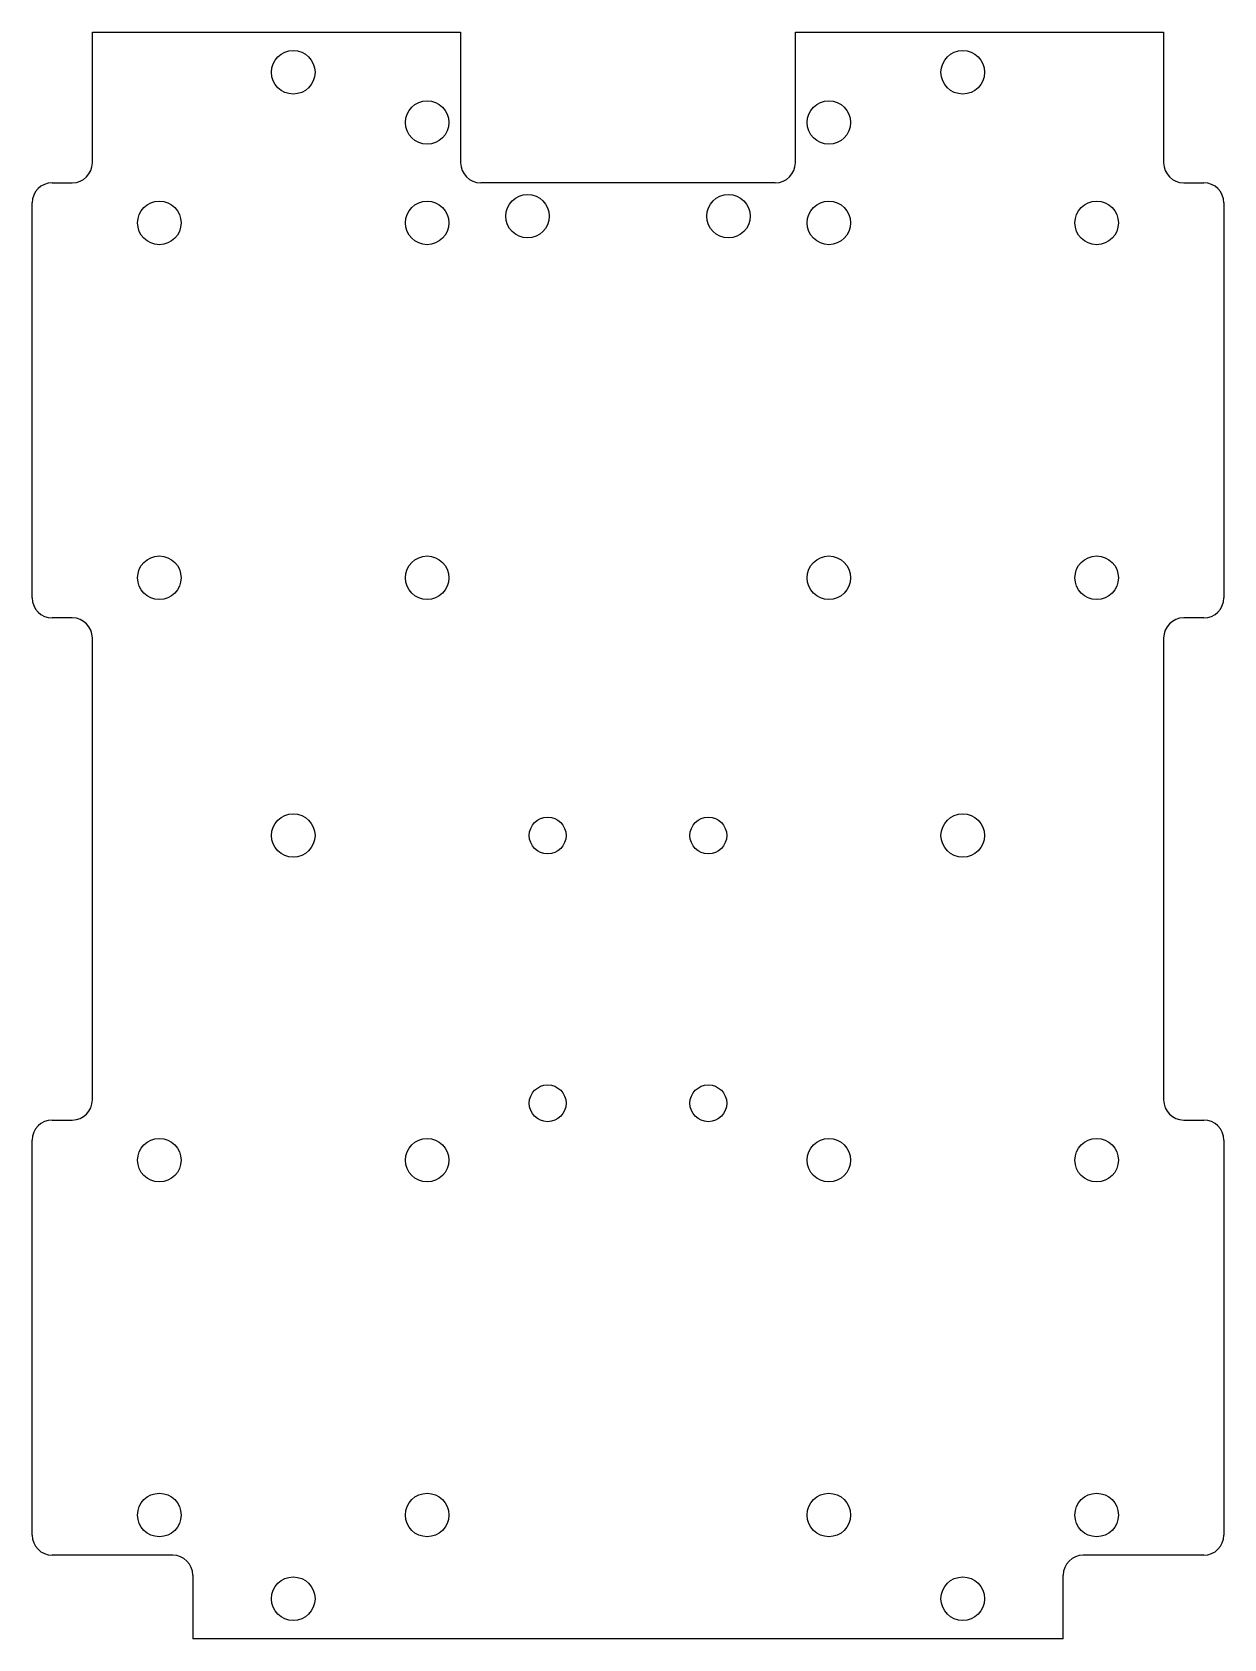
# Model space of a CAD drawing. Header units: millimetres. Extents: x -89 to 89, y -120 to 120.
import ezdxf

# ---------------------------------------------------------------- set-up
doc = ezdxf.new("R2010")
doc.units = ezdxf.units.MM

msp = doc.modelspace()

# ---------------------------------------------------------------- linework, layer by layer
for p, q in [((-80, 120), (-25, 120)), ((-80, 100.5), (-80, 120)), ((-25, 120), (-25, 100.5)), ((25, 100.5), (25, 120)), ((25, 120), (80, 120)), ((80, 120), (80, 100.5)), ((-86, 97.5), (-83, 97.5)), ((22, 97.5), (-22, 97.5)), ((83, 97.5), (86, 97.5)), ((-89, 35.5), (-89, 94.5)), ((89, 94.5), (89, 35.5)), ((-83, 32.5), (-86, 32.5)), ((86, 32.5), (83, 32.5)), ((-80, -39.5), (-80, 29.5)), ((80, 29.5), (80, -39.5)), ((-86, -42.5), (-83, -42.5)), ((83, -42.5), (86, -42.5)), ((-89, -104.5), (-89, -45.5)), ((89, -45.5), (89, -104.5)), ((-68, -107.5), (-86, -107.5)), ((86, -107.5), (68, -107.5)), ((-65, -110.5), (-65, -120)), ((65, -120), (65, -110.5)), ((65, -120), (-65, -120))]:
    msp.add_line(p, q)
for centre, radius in [((-50, 114), 3.25), ((50, 114), 3.25), ((-30, 106.5), 3.25), ((30, 106.5), 3.25), ((-70, 91.5), 3.25), ((-30, 91.5), 3.25), ((-15, 92.5), 3.25), ((15, 92.5), 3.25), ((30, 91.5), 3.25), ((70, 91.5), 3.25), ((-70, 38.5), 3.25), ((-30, 38.5), 3.25), ((30, 38.5), 3.25), ((70, 38.5), 3.25), ((-50, 0), 3.25), ((-12, 0), 2.75), ((12, 0), 2.75), ((50, 0), 3.25), ((-12, -40), 2.75), ((12, -40), 2.75), ((-70, -48.5), 3.25), ((-30, -48.5), 3.25), ((30, -48.5), 3.25), ((70, -48.5), 3.25), ((-70, -101.5), 3.25), ((-30, -101.5), 3.25), ((30, -101.5), 3.25), ((70, -101.5), 3.25), ((-50, -114), 3.25), ((50, -114), 3.25)]:
    msp.add_circle(centre, radius)
for centre, start, end in [((-83, 100.5), -90, 0), ((-22, 100.5), 180, -90), ((22, 100.5), -90, 0), ((83, 100.5), 180, -90), ((-86, 94.5), 90, -180), ((86, 94.5), 0, 90), ((-86, 35.5), 180, -90), ((86, 35.5), -90, 0), ((-83, 29.5), 0, 90), ((83, 29.5), 90, 180), ((-83, -39.5), -90, 0), ((83, -39.5), 180, -90), ((-86, -45.5), 90, -180), ((86, -45.5), 0, 90), ((-86, -104.5), 180, -90), ((86, -104.5), -90, 0), ((-68, -110.5), 0, 90), ((68, -110.5), 90, 180)]:
    msp.add_arc(centre, 3, start, end)

doc.saveas('drawing.dxf')
